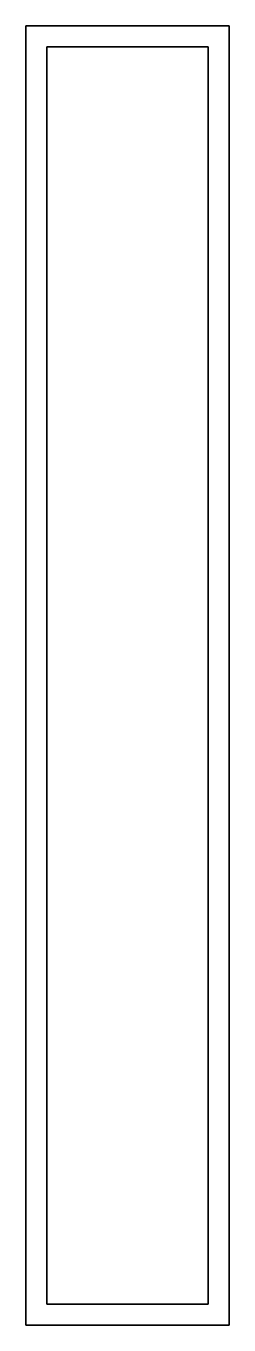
# Model space of a CAD drawing. Header units: millimetres. Extents: x 81 to 129, y -6 to 303.
import ezdxf

# ---------------------------------------------------------------- set-up
doc = ezdxf.new("R2010")
doc.units = ezdxf.units.MM
doc.header["$MEASUREMENT"] = 0
doc.layers.get('0').update_dxf_attribs({"lineweight": 0})
doc.layers.add('SAFETY', color=7, linetype='Continuous', lineweight=0)

msp = doc.modelspace()

# ---------------------------------------------------------------- linework, layer by layer
at = {"color": 22, "lineweight": 35, "true_color": 0xda3831}
msp.add_lwpolyline([(124.37, -1.24), (85.89, -1.24), (85.89, 298.28), (124.37, 298.28)], close=True, dxfattribs=at)
at = {"layer": 'SAFETY', "color": 22, "lineweight": 35, "true_color": 0xda3831}
msp.add_lwpolyline([(129.37, -6.24), (80.89, -6.24), (80.89, 303.28), (129.37, 303.28)], close=True, dxfattribs=at)

doc.saveas('drawing.dxf')
